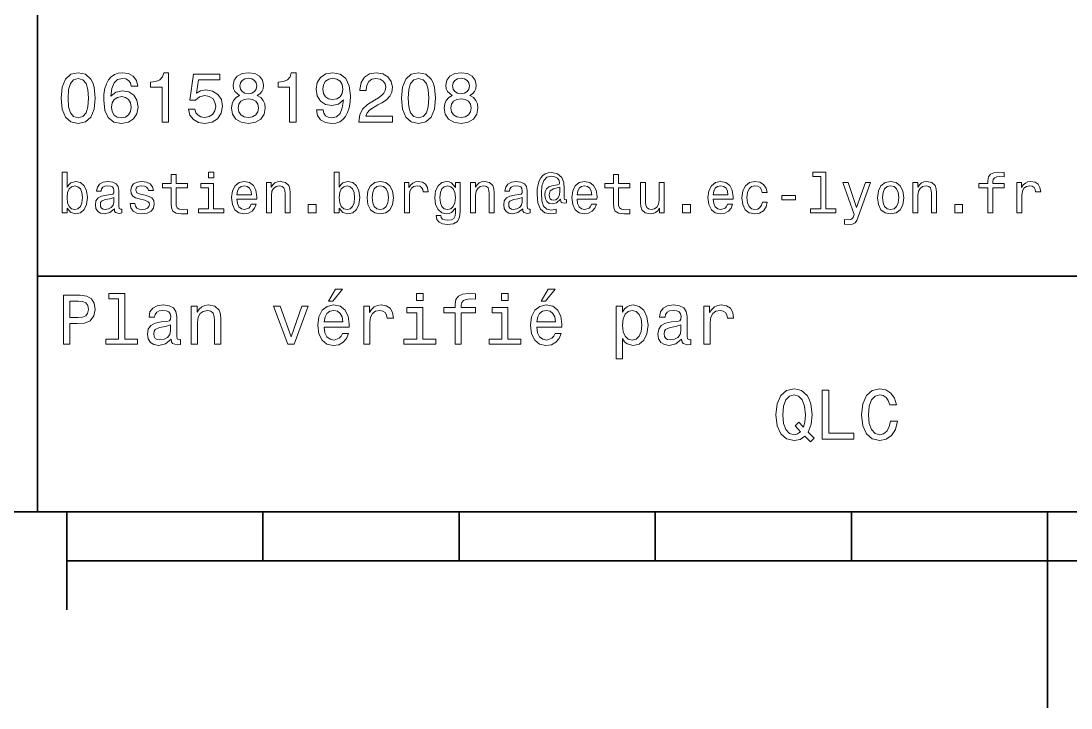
# Model space of a CAD drawing. Extents: x 0 to 297, y 0 to 210.
# Drawn here: x 96.2 to 149.7, y 0 to 35 of the extents above; entities that cross this region are included whole.
import ezdxf

# ---------------------------------------------------------------- set-up
doc = ezdxf.new("R2010")
doc.units = 0

msp = doc.modelspace()

# ---------------------------------------------------------------- linework, layer by layer
at = {"color": 7, "lineweight": 35}
for p, q in [((97, 10), (97, 70)), ((97, 22), (162, 22)), ((10, 10), (287, 10)), ((97, 10), (287, 10)), ((98.5, 7.5), (198.5, 7.5))]:
    msp.add_line(p, q, dxfattribs=at)
at = {"color": 7, "lineweight": 35, "ltscale": 0.125}
msp.add_line((98.5, 10), (98.5, 5), dxfattribs=at)
at = {"color": 7, "lineweight": 35, "ltscale": 0.0625}
for p, q in [((108.5, 10), (108.5, 7.5)), ((118.5, 10), (118.5, 7.5)), ((128.5, 10), (128.5, 7.5)), ((138.5, 10), (138.5, 7.5))]:
    msp.add_line(p, q, dxfattribs=at)
at = {"color": 7, "lineweight": 35, "ltscale": 0.25}
msp.add_line((148.5, 10), (148.5, 0), dxfattribs=at)
at = {"color": 7, "lineweight": 13}
for points in [[(98.216141, 31.071325), (98.270172, 30.505762), (98.439484, 30.102304), (98.709656, 29.857347), (99.084297, 29.778097), (99.45533, 29.857347), (99.725502, 30.102304), (99.891212, 30.505762), (99.948845, 31.071325), (99.891212, 31.633286), (99.822769, 31.856628), (99.725502, 32.040344), (99.45533, 32.285301), (99.084297, 32.368156), (98.709656, 32.285301), (98.439484, 32.036743), (98.270172, 31.633286)], [(102.117432, 31.676512), (102.048988, 31.9683), (101.890488, 32.184437), (101.645531, 32.321323), (101.328529, 32.368156), (101.115997, 32.342937), (100.932274, 32.274494), (100.770172, 32.162823), (100.633286, 32.004322), (100.525215, 31.806194), (100.445969, 31.56484), (100.395531, 31.280258), (100.381126, 30.959654), (100.438759, 30.448126), (100.615273, 30.077089), (100.899857, 29.853746), (101.288902, 29.778097), (101.638329, 29.842939), (101.9049, 30.012247), (102.077812, 30.278818), (102.139046, 30.617435), (102.077812, 30.959654), (101.912102, 31.222622), (101.656342, 31.388329), (101.33934, 31.445965), (100.997116, 31.373919), (100.741356, 31.168587), (100.795387, 31.56484), (100.91066, 31.849422), (101.087173, 32.01873), (101.33213, 32.076366), (101.512245, 32.04755), (101.649132, 31.971901), (101.739197, 31.845821), (101.786026, 31.676512)], [(103.356628, 29.850143), (103.684441, 29.850143), (103.684441, 32.368156), (103.439484, 32.368156), (103.374641, 32.148415), (103.244957, 32.000721), (103.046829, 31.914265), (102.773056, 31.885447), (102.773056, 31.629683), (103.356628, 31.629683)], [(104.696686, 30.502161), (104.77594, 30.206772), (104.952454, 29.976225), (105.211815, 29.832132), (105.543228, 29.778097), (105.907059, 29.842939), (106.191643, 30.019451), (106.371758, 30.300432), (106.440201, 30.660662), (106.37896, 30.995676), (106.206055, 31.258644), (105.935883, 31.427954), (105.586456, 31.489193), (105.316284, 31.445965), (105.107346, 31.327089), (105.208214, 32.000721), (106.303314, 32.000721), (106.303314, 32.296108), (104.966858, 32.296108), (104.76873, 30.970461), (105.056915, 30.970461), (105.265854, 31.139769), (105.532425, 31.201008), (105.76297, 31.161383), (105.939484, 31.046108), (106.051155, 30.869596), (106.090775, 30.642651), (106.051155, 30.415705), (105.935883, 30.239193), (105.759369, 30.127522), (105.532425, 30.087896), (105.341499, 30.113111), (105.193802, 30.195965), (105.085739, 30.325647), (105.0317, 30.502161)], [(107.311958, 31.197405), (107.128242, 31.09654), (107.002159, 30.956051), (106.922913, 30.779539), (106.897697, 30.567001), (106.95533, 30.246397), (107.12104, 29.997837), (107.391212, 29.839336), (107.758644, 29.778097), (108.122482, 29.839336), (108.392654, 29.997837), (108.558357, 30.246397), (108.619598, 30.567001), (108.590775, 30.779539), (108.515129, 30.956051), (108.385445, 31.09654), (108.20533, 31.197405), (108.349426, 31.283861), (108.450287, 31.402737), (108.511528, 31.546829), (108.533142, 31.723343), (108.475502, 31.979107), (108.324203, 32.184437), (108.079254, 32.317722), (107.758644, 32.368156), (107.434441, 32.317722), (107.189484, 32.184437), (107.034584, 31.979107), (106.980545, 31.723343), (106.998558, 31.546829), (107.059799, 31.402737)], [(109.862389, 29.850143), (110.190201, 29.850143), (110.190201, 32.368156), (109.945244, 32.368156), (109.880402, 32.148415), (109.750717, 32.000721), (109.552597, 31.914265), (109.278816, 31.885447), (109.278816, 31.629683), (109.862389, 31.629683)], [(111.23127, 30.46974), (111.285301, 30.185158), (111.440201, 29.965418), (111.685158, 29.828529), (112.009369, 29.778097), (112.221901, 29.803314), (112.412827, 29.868155), (112.574928, 29.979826), (112.711815, 30.138329), (112.819885, 30.336454), (112.899132, 30.581411), (112.945969, 30.862391), (112.963974, 31.1866), (112.90274, 31.694523), (112.726227, 32.065559), (112.445244, 32.288902), (112.059799, 32.368156), (111.706772, 32.303314), (111.440201, 32.130402), (111.267288, 31.863832), (111.209656, 31.528818), (111.267288, 31.182997), (111.4366, 30.920029), (111.688759, 30.754322), (112.009369, 30.700287), (112.347984, 30.768732), (112.603745, 30.977665), (112.546112, 30.577808), (112.430832, 30.293226), (112.254318, 30.123919), (112.01297, 30.069883), (111.825645, 30.0951), (111.688759, 30.174351), (111.598701, 30.300432), (111.562683, 30.46974)], [(113.385445, 29.850143), (115.103745, 29.850143), (115.103745, 30.159943), (113.745674, 30.159943), (113.821327, 30.32925), (113.951004, 30.46974), (114.350861, 30.725504), (114.5634, 30.833572), (114.801147, 30.988472), (114.970459, 31.168587), (115.067719, 31.381123), (115.103745, 31.622478), (115.042511, 31.925072), (114.873199, 32.162823), (114.613831, 32.314121), (114.278816, 32.368156), (113.932999, 32.306915), (113.670029, 32.137608), (113.500717, 31.867435), (113.443085, 31.510807), (113.443085, 31.460375), (113.770889, 31.460375), (113.770889, 31.489193), (113.803314, 31.73415), (113.900574, 31.914265), (114.055473, 32.029537), (114.260803, 32.069164), (114.469742, 32.033142), (114.624641, 31.943083), (114.725502, 31.802593), (114.761528, 31.62608), (114.736313, 31.460375), (114.66787, 31.319883), (114.552597, 31.197405), (114.394089, 31.089336), (114.181557, 30.974062), (113.828529, 30.750719), (113.579971, 30.512968), (113.432274, 30.224783), (113.385445, 29.86095)], [(115.564842, 31.071325), (115.618874, 30.505762), (115.788185, 30.102304), (116.058357, 29.857347), (116.432999, 29.778097), (116.804031, 29.857347), (117.074203, 30.102304), (117.239914, 30.505762), (117.297546, 31.071325), (117.239914, 31.633286), (117.171471, 31.856628), (117.074203, 32.040344), (116.804031, 32.285301), (116.432999, 32.368156), (116.058357, 32.285301), (115.788185, 32.036743), (115.618874, 31.633286)], [(118.1549, 31.197405), (117.971184, 31.09654), (117.8451, 30.956051), (117.765854, 30.779539), (117.740631, 30.567001), (117.798271, 30.246397), (117.963974, 29.997837), (118.234146, 29.839336), (118.601585, 29.778097), (118.965416, 29.839336), (119.235596, 29.997837), (119.401299, 30.246397), (119.46254, 30.567001), (119.433716, 30.779539), (119.35807, 30.956051), (119.228386, 31.09654), (119.048271, 31.197405), (119.192368, 31.283861), (119.293228, 31.402737), (119.354469, 31.546829), (119.376083, 31.723343), (119.318443, 31.979107), (119.167145, 32.184437), (118.922195, 32.317722), (118.601585, 32.368156), (118.277374, 32.317722), (118.032425, 32.184437), (117.877525, 31.979107), (117.823486, 31.723343), (117.841499, 31.546829), (117.90274, 31.402737)], [(98.561958, 31.071325), (98.590775, 31.507204), (98.680832, 31.820604), (98.842941, 32.004322), (99.084297, 32.069164), (99.322044, 32.004322), (99.484146, 31.820604), (99.574211, 31.507204), (99.603027, 31.071325), (99.574211, 30.631844), (99.484146, 30.318443), (99.322044, 30.134726), (99.084297, 30.073486), (98.842941, 30.134726), (98.680832, 30.318443), (98.590775, 30.631844)], [(107.322769, 31.694523), (107.351585, 31.853025), (107.438042, 31.975504), (107.574928, 32.051151), (107.758644, 32.079971), (107.938759, 32.051151), (108.075645, 31.975504), (108.162102, 31.853025), (108.194527, 31.694523), (108.162102, 31.532419), (108.075645, 31.40634), (107.938759, 31.323486), (107.758644, 31.298271), (107.574928, 31.327089), (107.438042, 31.40634), (107.351585, 31.532419)], [(111.559074, 31.532419), (111.5951, 31.755764), (111.695969, 31.932276), (111.854469, 32.043949), (112.059799, 32.083572), (112.272331, 32.043949), (112.434441, 31.932276), (112.535301, 31.759365), (112.574928, 31.536022), (112.535301, 31.309076), (112.434441, 31.139769), (112.26873, 31.035301), (112.048988, 30.999279), (111.850861, 31.035301), (111.695969, 31.139769), (111.5951, 31.305475)], [(115.91066, 31.071325), (115.939484, 31.507204), (116.029541, 31.820604), (116.191643, 32.004322), (116.432999, 32.069164), (116.670746, 32.004322), (116.832855, 31.820604), (116.922913, 31.507204), (116.951729, 31.071325), (116.922913, 30.631844), (116.832855, 30.318443), (116.670746, 30.134726), (116.432999, 30.073486), (116.191643, 30.134726), (116.029541, 30.318443), (115.939484, 30.631844)], [(118.16571, 31.694523), (118.194527, 31.853025), (118.280983, 31.975504), (118.41787, 32.051151), (118.601585, 32.079971), (118.7817, 32.051151), (118.918587, 31.975504), (119.005043, 31.853025), (119.03746, 31.694523), (119.005043, 31.532419), (118.918587, 31.40634), (118.7817, 31.323486), (118.601585, 31.298271), (118.41787, 31.327089), (118.280983, 31.40634), (118.194527, 31.532419)], [(101.789627, 30.613832), (101.75, 30.386887), (101.649132, 30.213976), (101.48703, 30.098703), (101.285301, 30.062679), (101.072769, 30.098703), (100.91066, 30.210375), (100.806198, 30.383286), (100.773773, 30.610229), (100.809799, 30.833572), (100.91066, 31.002882), (101.07637, 31.11095), (101.299713, 31.150576), (101.49424, 31.11095), (101.649132, 31.006483), (101.75, 30.837175)], [(107.243515, 30.574207), (107.27594, 30.765129), (107.380402, 30.909222), (107.542511, 31.002882), (107.758644, 31.035301), (107.971184, 31.002882), (108.133286, 30.909222), (108.237755, 30.765129), (108.273773, 30.574207), (108.237755, 30.368876), (108.133286, 30.213976), (107.971184, 30.113111), (107.758644, 30.08069), (107.542511, 30.113111), (107.380402, 30.213976), (107.27594, 30.368876)], [(118.086456, 30.574207), (118.118881, 30.765129), (118.223343, 30.909222), (118.385452, 31.002882), (118.601585, 31.035301), (118.814117, 31.002882), (118.976227, 30.909222), (119.080688, 30.765129), (119.116714, 30.574207), (119.080688, 30.368876), (118.976227, 30.213976), (118.814117, 30.113111), (118.601585, 30.08069), (118.385452, 30.113111), (118.223343, 30.213976), (118.118881, 30.368876)], [(98.510086, 25.463978), (98.697403, 25.242075), (98.953888, 25.170031), (99.195969, 25.224785), (99.389046, 25.38905), (99.510086, 25.651299), (99.556198, 26), (99.510086, 26.348703), (99.386169, 26.60807), (99.195969, 26.769453), (98.953888, 26.827091), (98.700287, 26.752163), (98.596542, 26.659943), (98.510086, 26.536024), (98.510086, 27.293949), (98.256485, 27.293949), (98.256485, 25.224785), (98.510086, 25.224785)], [(100.925072, 25.426514), (100.925072, 25.417868), (100.939484, 25.319885), (100.982712, 25.250721), (101.164268, 25.195967), (101.305473, 25.219021), (101.305473, 25.414986), (101.244957, 25.406342), (101.164268, 25.443806), (101.149857, 25.559078), (101.149857, 26.360231), (101.115273, 26.564842), (101.014412, 26.708935), (100.838615, 26.795389), (100.590775, 26.827091), (100.348701, 26.792507), (100.170029, 26.694525), (100.05764, 26.541788), (100.020172, 26.340059), (100.020172, 26.322767), (100.247841, 26.322767), (100.268013, 26.443806), (100.331413, 26.53026), (100.435158, 26.582134), (100.58213, 26.602306), (100.723343, 26.587896), (100.824211, 26.54467), (100.884727, 26.469742), (100.9049, 26.365995), (100.893372, 26.244957), (100.84726, 26.184439), (100.731987, 26.155621), (100.515854, 26.132566), (100.268013, 26.080692), (100.092216, 25.988474), (99.988472, 25.844381), (99.956772, 25.631124), (99.985588, 25.440924), (100.074928, 25.299713), (100.219017, 25.210375), (100.41787, 25.178675), (100.685883, 25.239195)], [(102.498558, 26.126802), (102.253601, 26.184439), (102.072044, 26.250721), (102.011528, 26.386168), (102.028816, 26.48127), (102.08934, 26.550434), (102.187317, 26.59366), (102.328529, 26.610952), (102.463974, 26.59366), (102.570602, 26.541788), (102.639771, 26.463978), (102.668587, 26.360231), (102.916428, 26.360231), (102.916428, 26.365995), (102.873199, 26.553314), (102.755043, 26.700289), (102.570602, 26.792507), (102.328529, 26.827091), (102.083572, 26.792507), (101.9049, 26.697407), (101.792511, 26.556196), (101.757927, 26.377523), (101.783859, 26.204613), (101.864555, 26.083574), (101.997116, 25.99712), (102.190201, 25.9366), (102.472626, 25.867435), (102.645531, 25.795389), (102.691643, 25.737753), (102.708931, 25.651299), (102.682999, 25.54467), (102.613831, 25.463978), (102.501442, 25.412106), (102.351585, 25.394814), (102.193085, 25.412106), (102.077812, 25.472624), (102, 25.570606), (101.9683, 25.706053), (101.723343, 25.706053), (101.763687, 25.475506), (101.881844, 25.308359), (102.069168, 25.207495), (102.328529, 25.170031), (102.599426, 25.207495), (102.798271, 25.308359), (102.919312, 25.469742), (102.96254, 25.680117), (102.930832, 25.861673), (102.841499, 25.985592), (102.694527, 26.066284)], [(103.815559, 26.504324), (103.815559, 25.729107), (103.832855, 25.478388), (103.913544, 25.305477), (104.074928, 25.204613), (104.348701, 25.170031), (104.648415, 25.184439), (104.648415, 25.40346), (104.429398, 25.386168), (104.230545, 25.409224), (104.123917, 25.48127), (104.077812, 25.602306), (104.069168, 25.772335), (104.069168, 26.504324), (104.648415, 26.504324), (104.648415, 26.720463), (104.069168, 26.720463), (104.069168, 27.172913), (103.815559, 27.172913), (103.815559, 26.720463), (103.377518, 26.720463), (103.377518, 26.504324)], [(105.99424, 27.293949), (105.726227, 27.293949), (105.726227, 27.005764), (105.99424, 27.005764)], [(107.167145, 25.925074), (108.181557, 25.925074), (108.184441, 26.043228), (108.138329, 26.374641), (108.011528, 26.622478), (107.809799, 26.772335), (107.541786, 26.827091), (107.279541, 26.769453), (107.077812, 26.60807), (106.948128, 26.345821), (106.902016, 26), (106.945244, 25.645535), (107.074928, 25.386168), (107.273773, 25.224785), (107.533142, 25.170031), (107.757927, 25.207495), (107.94236, 25.305477), (108.077812, 25.461096), (108.155617, 25.668589), (107.9049, 25.668589), (107.853027, 25.553314), (107.778099, 25.46686), (107.564842, 25.397696), (107.400574, 25.429396), (107.276657, 25.53026), (107.195969, 25.694525), (107.167145, 25.916428)], [(108.680115, 25.224785), (108.933716, 25.224785), (108.933716, 26.118156), (108.959656, 26.322767), (109.043228, 26.472624), (109.172913, 26.564842), (109.345825, 26.599424), (109.484146, 26.570606), (109.570602, 26.492796), (109.613831, 26.363113), (109.628242, 26.190203), (109.628242, 25.224785), (109.881844, 25.224785), (109.881844, 26.242077), (109.870316, 26.446688), (109.818443, 26.616716), (109.648415, 26.772335), (109.383286, 26.827091), (109.236313, 26.806917), (109.112389, 26.752163), (109.00576, 26.659943), (108.922188, 26.536024), (108.922188, 26.772335), (108.680115, 26.772335)], [(112.389046, 25.463978), (112.57637, 25.242075), (112.832855, 25.170031), (113.074928, 25.224785), (113.268013, 25.38905), (113.389046, 25.651299), (113.435158, 26), (113.389046, 26.348703), (113.265129, 26.60807), (113.074928, 26.769453), (112.832855, 26.827091), (112.579247, 26.752163), (112.475502, 26.659943), (112.389046, 26.536024), (112.389046, 27.293949), (112.135445, 27.293949), (112.135445, 25.224785), (112.389046, 25.224785)], [(113.809799, 25.99712), (113.855904, 25.645535), (113.988472, 25.386168), (114.198845, 25.224785), (114.481262, 25.170031), (114.760803, 25.224785), (114.971176, 25.383286), (115.103745, 25.642653), (115.15274, 25.99712), (115.103745, 26.348703), (114.971176, 26.610952), (114.760803, 26.769453), (114.481262, 26.827091), (114.198845, 26.769453), (113.988472, 26.60807), (113.855904, 26.348703)], [(115.714691, 25.224785), (115.9683, 25.224785), (115.9683, 26.10951), (115.994232, 26.322767), (116.072044, 26.475506), (116.198845, 26.567724), (116.368874, 26.599424), (116.495674, 26.579252), (116.590775, 26.521614), (116.648415, 26.423632), (116.668587, 26.291067), (116.925072, 26.291067), (116.890488, 26.524496), (116.795387, 26.691643), (116.636887, 26.792507), (116.420746, 26.827091), (116.273773, 26.804035), (116.146973, 26.746399), (116.034576, 26.648417), (115.945244, 26.515852), (115.945244, 26.772335), (115.714691, 26.772335)], [(118.559074, 25.293949), (118.559074, 26.772335), (118.317001, 26.772335), (118.317001, 26.521614), (118.118156, 26.749281), (117.997116, 26.806917), (117.861671, 26.827091), (117.616714, 26.769453), (117.426514, 26.60807), (117.302597, 26.348703), (117.259369, 26), (117.302597, 25.648417), (117.426514, 25.38905), (117.616714, 25.224785), (117.861671, 25.170031), (118, 25.190203), (118.115273, 25.242075), (118.317001, 25.461096), (118.317001, 25.242075), (118.293945, 25.069166), (118.230545, 24.945246), (118.109512, 24.873199), (117.927948, 24.847263), (117.769455, 24.864553), (117.657059, 24.907782), (117.590775, 24.98271), (117.570602, 25.083574), (117.325645, 25.083574), (117.325645, 25.072046), (117.363113, 24.887609), (117.478386, 24.749281), (117.662827, 24.659943), (117.913544, 24.628242), (118.213257, 24.671471), (118.412102, 24.792509), (118.52449, 25.002882)], [(119.08934, 25.224785), (119.342941, 25.224785), (119.342941, 26.118156), (119.368874, 26.322767), (119.452454, 26.472624), (119.58213, 26.564842), (119.755043, 26.599424), (119.893372, 26.570606), (119.979828, 26.492796), (120.023056, 26.363113), (120.03746, 26.190203), (120.03746, 25.224785), (120.291061, 25.224785), (120.291061, 26.242077), (120.279541, 26.446688), (120.227661, 26.616716), (120.057632, 26.772335), (119.792511, 26.827091), (119.645531, 26.806917), (119.521614, 26.752163), (119.414986, 26.659943), (119.331413, 26.536024), (119.331413, 26.772335), (119.08934, 26.772335)], [(121.743515, 25.426514), (121.743515, 25.417868), (121.757927, 25.319885), (121.801155, 25.250721), (121.982712, 25.195967), (122.123917, 25.219021), (122.123917, 25.414986), (122.0634, 25.406342), (121.982712, 25.443806), (121.9683, 25.559078), (121.9683, 26.360231), (121.933716, 26.564842), (121.832855, 26.708935), (121.657059, 26.795389), (121.409225, 26.827091), (121.167145, 26.792507), (120.988472, 26.694525), (120.876083, 26.541788), (120.838615, 26.340059), (120.838615, 26.322767), (121.066284, 26.322767), (121.086456, 26.443806), (121.149857, 26.53026), (121.253601, 26.582134), (121.400574, 26.602306), (121.541786, 26.587896), (121.642654, 26.54467), (121.703171, 26.469742), (121.723343, 26.365995), (121.711815, 26.244957), (121.66571, 26.184439), (121.55043, 26.155621), (121.33429, 26.132566), (121.086456, 26.080692), (120.91066, 25.988474), (120.806915, 25.844381), (120.775215, 25.631124), (120.804031, 25.440924), (120.893372, 25.299713), (121.03746, 25.210375), (121.236313, 25.178675), (121.504318, 25.239195)], [(123.97406, 25.734871), (123.97406, 25.902018), (123.927956, 25.893373), (123.873199, 25.913546), (123.855911, 25.974064), (123.855911, 26.446688), (123.832855, 26.780981), (123.740631, 27.02882), (123.524498, 27.213257), (123.221901, 27.279539), (123.046112, 27.262249), (122.896255, 27.210375), (122.766571, 27.12392), (122.662827, 27.002882), (122.58213, 26.850145), (122.524498, 26.662825), (122.489914, 26.438042), (122.478386, 26.184439), (122.51873, 25.737753), (122.648415, 25.42075), (122.864555, 25.230549), (123.172913, 25.170031), (123.45533, 25.216139), (123.45533, 25.406342), (123.207489, 25.360231), (122.9683, 25.409224), (122.809799, 25.567724), (122.723343, 25.835735), (122.697403, 26.224785), (122.726227, 26.605188), (122.824203, 26.876081), (122.982712, 27.040346), (123.213257, 27.095102), (123.389053, 27.063402), (123.51873, 26.988474), (123.599426, 26.876081), (123.628242, 26.746399), (123.596542, 26.682999), (123.510086, 26.654179), (123.227669, 26.610952), (123.072044, 26.547552), (122.959656, 26.449568), (122.893372, 26.314121), (122.873199, 26.135448), (122.899139, 25.942364), (122.971184, 25.798271), (123.08934, 25.708935), (123.244957, 25.680117), (123.472626, 25.740635), (123.66571, 25.930836), (123.66571, 25.913546), (123.711815, 25.760807), (123.870316, 25.714699)], [(124.515854, 25.925074), (125.530258, 25.925074), (125.533142, 26.043228), (125.48703, 26.374641), (125.360229, 26.622478), (125.158501, 26.772335), (124.890488, 26.827091), (124.628242, 26.769453), (124.426514, 26.60807), (124.296829, 26.345821), (124.250717, 26), (124.293945, 25.645535), (124.42363, 25.386168), (124.622482, 25.224785), (124.881844, 25.170031), (125.106628, 25.207495), (125.291069, 25.305477), (125.426514, 25.461096), (125.504326, 25.668589), (125.253601, 25.668589), (125.201729, 25.553314), (125.126801, 25.46686), (124.913544, 25.397696), (124.749283, 25.429396), (124.625366, 25.53026), (124.54467, 25.694525), (124.515854, 25.916428)], [(126.368881, 26.504324), (126.368881, 25.729107), (126.386169, 25.478388), (126.466858, 25.305477), (126.628242, 25.204613), (126.902023, 25.170031), (127.201729, 25.184439), (127.201729, 25.40346), (126.982712, 25.386168), (126.783859, 25.409224), (126.677231, 25.48127), (126.631126, 25.602306), (126.622482, 25.772335), (126.622482, 26.504324), (127.201729, 26.504324), (127.201729, 26.720463), (126.622482, 26.720463), (126.622482, 27.172913), (126.368881, 27.172913), (126.368881, 26.720463), (125.93084, 26.720463), (125.93084, 26.504324)], [(128.956772, 26.772335), (128.703171, 26.772335), (128.703171, 25.878963), (128.674347, 25.671471), (128.590775, 25.521614), (128.46109, 25.429396), (128.291077, 25.400578), (128.155624, 25.423632), (128.069168, 25.492796), (128.020172, 25.610952), (128.008652, 25.778099), (128.008652, 26.772335), (127.755043, 26.772335), (127.755043, 25.755045), (127.763687, 25.550434), (127.818451, 25.380404), (127.985596, 25.224785), (128.253601, 25.170031), (128.397705, 25.190203), (128.521622, 25.242075), (128.62825, 25.331413), (128.714706, 25.461096), (128.714706, 25.224785), (128.956772, 25.224785)], [(131.455338, 25.925074), (132.469742, 25.925074), (132.472626, 26.043228), (132.426514, 26.374641), (132.299713, 26.622478), (132.097992, 26.772335), (131.829971, 26.827091), (131.567719, 26.769453), (131.365997, 26.60807), (131.236313, 26.345821), (131.190201, 26), (131.233429, 25.645535), (131.363113, 25.386168), (131.561966, 25.224785), (131.821335, 25.170031), (132.046112, 25.207495), (132.23056, 25.305477), (132.365997, 25.461096), (132.443817, 25.668589), (132.193085, 25.668589), (132.141205, 25.553314), (132.066284, 25.46686), (131.853027, 25.397696), (131.688766, 25.429396), (131.56485, 25.53026), (131.484161, 25.694525), (131.455338, 25.916428)], [(133.953888, 26.259367), (134.20462, 26.259367), (134.15274, 26.489914), (134.028824, 26.671471), (133.835739, 26.783863), (133.585022, 26.827091), (133.308365, 26.769453), (133.097992, 26.60807), (132.965424, 26.345821), (132.919312, 25.994238), (132.96254, 25.645535), (133.092224, 25.386168), (133.296829, 25.224785), (133.57637, 25.170031), (133.824219, 25.213257), (134.017303, 25.334295), (134.149857, 25.524496), (134.207489, 25.778099), (133.965424, 25.778099), (133.922195, 25.616716), (133.841507, 25.495678), (133.726227, 25.42075), (133.585022, 25.397696), (133.409225, 25.43516), (133.282425, 25.550434), (133.20462, 25.737753), (133.17868, 26.002882), (133.20462, 26.262249), (133.285309, 26.449568), (133.414993, 26.564842), (133.585022, 26.605188), (133.734879, 26.579252), (133.84726, 26.51297), (133.922195, 26.40346)], [(136.942368, 27.080692), (136.942368, 25.438042), (136.420746, 25.438042), (136.420746, 25.224785), (137.714706, 25.224785), (137.714706, 25.438042), (137.195969, 25.438042), (137.195969, 27.293949), (136.544678, 27.293949), (136.544678, 27.080692)], [(139.213257, 26.772335), (138.769455, 25.49856), (138.334305, 26.772335), (138.057648, 26.772335), (138.645538, 25.13833), (138.593658, 24.994238), (138.51297, 24.896255), (138.377533, 24.864553), (138.144104, 24.893373), (138.144104, 24.648417), (138.389053, 24.62536), (138.56485, 24.648417), (138.688766, 24.720463), (138.778107, 24.844381), (138.855911, 25.025938), (139.484161, 26.772335)], [(139.832855, 25.99712), (139.878967, 25.645535), (140.011536, 25.386168), (140.221909, 25.224785), (140.504333, 25.170031), (140.783875, 25.224785), (140.994247, 25.383286), (141.126801, 25.642653), (141.175797, 25.99712), (141.126801, 26.348703), (140.994247, 26.610952), (140.783875, 26.769453), (140.504333, 26.827091), (140.221909, 26.769453), (140.011536, 26.60807), (139.878967, 26.348703)], [(141.642654, 25.224785), (141.896255, 25.224785), (141.896255, 26.118156), (141.922195, 26.322767), (142.005768, 26.472624), (142.135452, 26.564842), (142.308365, 26.599424), (142.446686, 26.570606), (142.533142, 26.492796), (142.576385, 26.363113), (142.59079, 26.190203), (142.59079, 25.224785), (142.844391, 25.224785), (142.844391, 26.242077), (142.832855, 26.446688), (142.780991, 26.616716), (142.610962, 26.772335), (142.345825, 26.827091), (142.198853, 26.806917), (142.074936, 26.752163), (141.968307, 26.659943), (141.884735, 26.536024), (141.884735, 26.772335), (141.642654, 26.772335)], [(145.463989, 26.504324), (145.463989, 25.224785), (145.71759, 25.224785), (145.71759, 26.504324), (146.293961, 26.504324), (146.293961, 26.720463), (145.71759, 26.720463), (145.71759, 26.815563), (145.737762, 26.930836), (145.804047, 27.008646), (145.916443, 27.054756), (146.07782, 27.072046), (146.293961, 27.06052), (146.293961, 27.279539), (146.020172, 27.293949), (145.772339, 27.268013), (145.599426, 27.190203), (145.495682, 27.054756), (145.463989, 26.861671), (145.463989, 26.720463), (145, 26.720463), (145, 26.504324)], [(146.942368, 25.224785), (147.195984, 25.224785), (147.195984, 26.10951), (147.221909, 26.322767), (147.299713, 26.475506), (147.426514, 26.567724), (147.596558, 26.599424), (147.723358, 26.579252), (147.818451, 26.521614), (147.876099, 26.423632), (147.896271, 26.291067), (148.15274, 26.291067), (148.118164, 26.524496), (148.023071, 26.691643), (147.864563, 26.792507), (147.648422, 26.827091), (147.50145, 26.804035), (147.374649, 26.746399), (147.262253, 26.648417), (147.172913, 26.515852), (147.172913, 26.772335), (146.942368, 26.772335)], [(99.296829, 26), (99.268013, 25.740635), (99.190201, 25.550434), (99.066284, 25.43516), (98.91066, 25.397696), (98.740631, 25.43516), (98.616714, 25.550434), (98.538902, 25.737753), (98.51297, 26), (98.538902, 26.259367), (98.616714, 26.446688), (98.740631, 26.559078), (98.91066, 26.599424), (99.066284, 26.559078), (99.190201, 26.443806), (99.268013, 26.256485)], [(105.985588, 25.438042), (105.985588, 26.720463), (105.334297, 26.720463), (105.334297, 26.504324), (105.731987, 26.504324), (105.731987, 25.438042), (105.213257, 25.438042), (105.213257, 25.224785), (106.510086, 25.224785), (106.510086, 25.438042)], [(107.167145, 26.138329), (107.198845, 26.337177), (107.276657, 26.48415), (107.394814, 26.573488), (107.55043, 26.605188), (107.703171, 26.573488), (107.821327, 26.48415), (107.893372, 26.337177), (107.919312, 26.138329)], [(113.175789, 26), (113.146973, 25.740635), (113.06916, 25.550434), (112.945244, 25.43516), (112.789627, 25.397696), (112.619598, 25.43516), (112.495674, 25.550434), (112.41787, 25.737753), (112.39193, 26), (112.41787, 26.259367), (112.495674, 26.446688), (112.619598, 26.559078), (112.789627, 26.599424), (112.945244, 26.559078), (113.06916, 26.443806), (113.146973, 26.256485)], [(114.06916, 26), (114.0951, 26.259367), (114.175789, 26.446688), (114.305473, 26.56196), (114.481262, 26.602306), (114.654175, 26.56196), (114.783859, 26.449568), (114.864548, 26.259367), (114.893372, 26), (114.864548, 25.737753), (114.783859, 25.547552), (114.654175, 25.432278), (114.481262, 25.394814), (114.305473, 25.432278), (114.175789, 25.547552), (114.0951, 25.737753)], [(117.521614, 26), (117.547546, 26.256485), (117.625359, 26.446688), (117.746399, 26.559078), (117.907776, 26.599424), (118.077805, 26.559078), (118.204605, 26.446688), (118.282417, 26.256485), (118.311234, 26), (118.282417, 25.737753), (118.204605, 25.550434), (118.077805, 25.43516), (117.907776, 25.397696), (117.746399, 25.43516), (117.625359, 25.550434), (117.547546, 25.740635)], [(123.639771, 26.279539), (123.610954, 26.100866), (123.53891, 25.974064), (123.429398, 25.896255), (123.299713, 25.873199), (123.210373, 25.887609), (123.146973, 25.939482), (123.106628, 26.025938), (123.0951, 26.146975), (123.144089, 26.345821), (123.311241, 26.449568), (123.639771, 26.53026)], [(124.515854, 26.138329), (124.547554, 26.337177), (124.625366, 26.48415), (124.743515, 26.573488), (124.899139, 26.605188), (125.051872, 26.573488), (125.170029, 26.48415), (125.242081, 26.337177), (125.268013, 26.138329)], [(131.455338, 26.138329), (131.48703, 26.337177), (131.56485, 26.48415), (131.682999, 26.573488), (131.838623, 26.605188), (131.991364, 26.573488), (132.109512, 26.48415), (132.181564, 26.337177), (132.207489, 26.138329)], [(140.092224, 26), (140.118164, 26.259367), (140.198853, 26.446688), (140.328537, 26.56196), (140.504333, 26.602306), (140.677246, 26.56196), (140.806915, 26.449568), (140.887619, 26.259367), (140.916428, 26), (140.887619, 25.737753), (140.806915, 25.547552), (140.677246, 25.432278), (140.504333, 25.394814), (140.328537, 25.432278), (140.198853, 25.547552), (140.118164, 25.737753)], [(100.896255, 25.766571), (100.861671, 25.616716), (100.769455, 25.501442), (100.631126, 25.426514), (100.461098, 25.400578), (100.351585, 25.414986), (100.273773, 25.461096), (100.224785, 25.541788), (100.210373, 25.654181), (100.221901, 25.755045), (100.268013, 25.827091), (100.452446, 25.907782), (100.685883, 25.942364), (100.896255, 26.011528)], [(121.714699, 25.766571), (121.680115, 25.616716), (121.587898, 25.501442), (121.44957, 25.426514), (121.279541, 25.400578), (121.170029, 25.414986), (121.092216, 25.461096), (121.043228, 25.541788), (121.028816, 25.654181), (121.040344, 25.755045), (121.086456, 25.827091), (121.270889, 25.907782), (121.504318, 25.942364), (121.714699, 26.011528)], [(134.951019, 25.884727), (135.648422, 25.884727), (135.648422, 26.112392), (134.951019, 26.112392)], [(110.812683, 25.224785), (111.210373, 25.224785), (111.210373, 25.654181), (110.812683, 25.654181)], [(129.896255, 25.224785), (130.293945, 25.224785), (130.293945, 25.654181), (129.896255, 25.654181)], [(143.775223, 25.224785), (144.172913, 25.224785), (144.172913, 25.654181), (143.775223, 25.654181)], [(98.324211, 18.530979), (98.655617, 18.530979), (98.655617, 19.586454), (99.023056, 19.586454), (99.394089, 19.604465), (99.689484, 19.730547), (99.880402, 19.975504), (99.945244, 20.310518), (99.894814, 20.620316), (99.750717, 20.847261), (99.51297, 20.98415), (99.188759, 21.030979), (98.324211, 21.030979)], [(101.137611, 20.850864), (101.137611, 18.79755), (100.485588, 18.79755), (100.485588, 18.530979), (102.103027, 18.530979), (102.103027, 18.79755), (101.454613, 18.79755), (101.454613, 21.117435), (100.640488, 21.117435), (100.640488, 20.850864)], [(111.84726, 20.728386), (112.059799, 20.728386), (112.560516, 21.340778), (112.207489, 21.340778)], [(116.667145, 21.117435), (116.33213, 21.117435), (116.33213, 20.757204), (116.667145, 20.757204)], [(118.295387, 20.130404), (118.295387, 18.530979), (118.612396, 18.530979), (118.612396, 20.130404), (119.332855, 20.130404), (119.332855, 20.400576), (118.612396, 20.400576), (118.612396, 20.519451), (118.637611, 20.663544), (118.720459, 20.760807), (118.860954, 20.818443), (119.062683, 20.840057), (119.332855, 20.825647), (119.332855, 21.099422), (118.990631, 21.117435), (118.680832, 21.085014), (118.464699, 20.987751), (118.335014, 20.818443), (118.295387, 20.577089), (118.295387, 20.400576), (117.715424, 20.400576), (117.715424, 20.130404)], [(121.004326, 21.117435), (120.669312, 21.117435), (120.669312, 20.757204), (121.004326, 20.757204)], [(122.690201, 20.728386), (122.90274, 20.728386), (123.403458, 21.340778), (123.05043, 21.340778)], [(99.098701, 20.724783), (99.314842, 20.703169), (99.473343, 20.634726), (99.567001, 20.508644), (99.599426, 20.310518), (99.5634, 20.101583), (99.466141, 19.975504), (99.30043, 19.910662), (99.073486, 19.892651), (98.655617, 19.892651), (98.655617, 20.724783)], [(103.824928, 18.78314), (103.824928, 18.772333), (103.842941, 18.649855), (103.896973, 18.5634), (104.123917, 18.494957), (104.30043, 18.523775), (104.30043, 18.768732), (104.224785, 18.757925), (104.123917, 18.804754), (104.105911, 18.948847), (104.105911, 19.950287), (104.062683, 20.206051), (103.9366, 20.386166), (103.716858, 20.494236), (103.407059, 20.533861), (103.104469, 20.490633), (102.881126, 20.368155), (102.740631, 20.177233), (102.693802, 19.925072), (102.693802, 19.903458), (102.978386, 19.903458), (103.003601, 20.054754), (103.082855, 20.162823), (103.21254, 20.227665), (103.396255, 20.252882), (103.572769, 20.234869), (103.698845, 20.180836), (103.774498, 20.087175), (103.799713, 19.957493), (103.785301, 19.806194), (103.727669, 19.730547), (103.583572, 19.694523), (103.3134, 19.665705), (103.003601, 19.600864), (102.783859, 19.48559), (102.654175, 19.305475), (102.614555, 19.038904), (102.650574, 18.801151), (102.762245, 18.62464), (102.94236, 18.512968), (103.190926, 18.473343), (103.52594, 18.54899)], [(104.844383, 18.530979), (105.161385, 18.530979), (105.161385, 19.647694), (105.193802, 19.903458), (105.298271, 20.090778), (105.460373, 20.206051), (105.676514, 20.249279), (105.849426, 20.213255), (105.957497, 20.115993), (106.011528, 19.95389), (106.029541, 19.737751), (106.029541, 18.530979), (106.346542, 18.530979), (106.346542, 19.802593), (106.33213, 20.058357), (106.267288, 20.270893), (106.054756, 20.465418), (105.723343, 20.533861), (105.539627, 20.508644), (105.384727, 20.440201), (105.251442, 20.324926), (105.146973, 20.170029), (105.146973, 20.465418), (104.844383, 20.465418)], [(109.761528, 18.530979), (110.096542, 18.530979), (110.802597, 20.465418), (110.474785, 20.465418), (109.930832, 18.905619), (109.376083, 20.465418), (109.04467, 20.465418)], [(111.627518, 19.40634), (112.895531, 19.40634), (112.899132, 19.554033), (112.841499, 19.9683), (112.682999, 20.278097), (112.430832, 20.465418), (112.095825, 20.533861), (111.768013, 20.461815), (111.515854, 20.260086), (111.353745, 19.932276), (111.296112, 19.5), (111.350143, 19.056915), (111.512245, 18.732708), (111.760803, 18.530979), (112.085014, 18.462536), (112.365997, 18.509365), (112.596542, 18.631844), (112.765854, 18.826368), (112.863113, 19.085733), (112.549713, 19.085733), (112.484871, 18.941643), (112.391212, 18.833572), (112.124641, 18.747118), (111.919312, 18.786743), (111.764412, 18.912823), (111.663544, 19.118155), (111.627518, 19.395533)], [(113.637604, 18.530979), (113.954613, 18.530979), (113.954613, 19.636887), (113.98703, 19.903458), (114.08429, 20.094379), (114.242798, 20.209654), (114.45533, 20.249279), (114.613831, 20.224062), (114.732712, 20.152016), (114.804756, 20.029537), (114.829971, 19.863832), (115.150574, 19.863832), (115.107346, 20.155619), (114.988472, 20.364553), (114.790344, 20.490633), (114.520172, 20.533861), (114.336456, 20.505043), (114.177956, 20.432997), (114.03746, 20.310518), (113.925789, 20.144812), (113.925789, 20.465418), (113.637604, 20.465418)], [(116.656342, 18.79755), (116.656342, 20.400576), (115.842216, 20.400576), (115.842216, 20.130404), (116.33934, 20.130404), (116.33934, 18.79755), (115.690918, 18.79755), (115.690918, 18.530979), (117.311958, 18.530979), (117.311958, 18.79755)], [(120.993515, 18.79755), (120.993515, 20.400576), (120.179398, 20.400576), (120.179398, 20.130404), (120.676514, 20.130404), (120.676514, 18.79755), (120.028099, 18.79755), (120.028099, 18.530979), (121.649139, 18.530979), (121.649139, 18.79755)], [(122.470459, 19.40634), (123.73848, 19.40634), (123.742081, 19.554033), (123.684441, 19.9683), (123.52594, 20.278097), (123.273773, 20.465418), (122.938766, 20.533861), (122.610954, 20.461815), (122.358795, 20.260086), (122.196686, 19.932276), (122.139053, 19.5), (122.193085, 19.056915), (122.355194, 18.732708), (122.603745, 18.530979), (122.927956, 18.462536), (123.208939, 18.509365), (123.439484, 18.631844), (123.608795, 18.826368), (123.706055, 19.085733), (123.392654, 19.085733), (123.327812, 18.941643), (123.234154, 18.833572), (122.967583, 18.747118), (122.762253, 18.786743), (122.607353, 18.912823), (122.506485, 19.118155), (122.470459, 19.395533)], [(126.829254, 20.166426), (126.829254, 20.465418), (126.512253, 20.465418), (126.512253, 17.7817), (126.829254, 17.7817), (126.829254, 18.826368), (126.940926, 18.657061), (127.067009, 18.545389), (127.38401, 18.462536), (127.6866, 18.530979), (127.924355, 18.736311), (128.079254, 19.060518), (128.136887, 19.5), (128.079254, 19.935879), (127.924355, 20.260086), (127.6866, 20.461815), (127.38401, 20.533861), (127.211098, 20.512247), (127.0634, 20.443804), (126.937325, 20.328529)], [(129.847992, 18.78314), (129.847992, 18.772333), (129.865997, 18.649855), (129.920029, 18.5634), (130.146973, 18.494957), (130.323486, 18.523775), (130.323486, 18.768732), (130.247849, 18.757925), (130.146973, 18.804754), (130.128967, 18.948847), (130.128967, 19.950287), (130.085739, 20.206051), (129.959656, 20.386166), (129.739914, 20.494236), (129.430115, 20.533861), (129.127533, 20.490633), (128.904175, 20.368155), (128.763687, 20.177233), (128.716858, 19.925072), (128.716858, 19.903458), (129.00145, 19.903458), (129.026657, 20.054754), (129.105911, 20.162823), (129.235596, 20.227665), (129.419312, 20.252882), (129.595825, 20.234869), (129.721909, 20.180836), (129.797562, 20.087175), (129.822769, 19.957493), (129.808365, 19.806194), (129.750732, 19.730547), (129.606628, 19.694523), (129.336456, 19.665705), (129.026657, 19.600864), (128.806915, 19.48559), (128.677246, 19.305475), (128.637619, 19.038904), (128.67363, 18.801151), (128.785309, 18.62464), (128.965424, 18.512968), (129.213989, 18.473343), (129.548996, 18.54899)], [(130.986313, 18.530979), (131.303314, 18.530979), (131.303314, 19.636887), (131.335739, 19.903458), (131.432999, 20.094379), (131.591507, 20.209654), (131.804047, 20.249279), (131.96254, 20.224062), (132.081421, 20.152016), (132.153473, 20.029537), (132.17868, 19.863832), (132.499283, 19.863832), (132.456055, 20.155619), (132.337189, 20.364553), (132.139053, 20.490633), (131.868881, 20.533861), (131.685165, 20.505043), (131.526657, 20.432997), (131.386169, 20.310518), (131.274506, 20.144812), (131.274506, 20.465418), (130.986313, 20.465418)], [(111.627518, 19.672911), (111.667145, 19.921469), (111.764412, 20.105186), (111.912102, 20.216858), (112.106628, 20.256483), (112.297546, 20.216858), (112.445244, 20.105186), (112.535301, 19.921469), (112.567726, 19.672911)], [(122.470459, 19.672911), (122.510086, 19.921469), (122.607353, 20.105186), (122.755043, 20.216858), (122.94957, 20.256483), (123.140488, 20.216858), (123.288185, 20.105186), (123.378242, 19.921469), (123.410667, 19.672911)], [(127.329971, 18.747118), (127.117439, 18.793947), (126.96254, 18.93804), (126.86528, 19.17219), (126.832855, 19.5), (126.86528, 19.824207), (126.96254, 20.058357), (127.117439, 20.198847), (127.329971, 20.249279), (127.524498, 20.198847), (127.679398, 20.054754), (127.776657, 19.820604), (127.812683, 19.5), (127.776657, 19.175793), (127.679398, 18.93804), (127.524498, 18.793947)], [(103.788902, 19.208212), (103.745674, 19.020893), (103.630402, 18.876801), (103.457489, 18.78314), (103.244957, 18.750719), (103.10807, 18.768732), (103.010803, 18.826368), (102.94957, 18.927233), (102.931557, 19.067722), (102.945969, 19.193804), (103.003601, 19.283861), (103.234146, 19.384726), (103.52594, 19.427954), (103.788902, 19.514408)], [(129.811966, 19.208212), (129.768738, 19.020893), (129.653458, 18.876801), (129.48056, 18.78314), (129.268021, 18.750719), (129.131134, 18.768732), (129.033875, 18.826368), (128.972626, 18.927233), (128.95462, 19.067722), (128.969025, 19.193804), (129.026657, 19.283861), (129.257202, 19.384726), (129.548996, 19.427954), (129.811966, 19.514408)], [(136.136887, 13.845462), (136.41066, 13.56088), (136.601578, 13.751801), (136.306198, 14.054395), (136.457489, 14.465058), (136.504318, 14.940562), (136.435867, 15.498919), (136.356628, 15.725864), (136.252151, 15.913185), (135.956772, 16.168949), (135.776657, 16.233789), (135.578522, 16.259007), (135.196686, 16.168949), (134.904892, 15.916787), (134.717575, 15.502522), (134.65274, 14.940562), (134.717575, 14.378603), (134.901291, 13.964337), (135.193085, 13.708573), (135.578522, 13.622118), (135.891922, 13.679755)], [(137.015839, 13.690562), (138.622467, 13.690562), (138.622467, 13.993155), (137.34726, 13.993155), (137.34726, 16.190563), (137.015839, 16.190563)], [(140.499268, 14.619957), (140.427231, 14.317364), (140.30835, 14.101225), (140.142654, 13.967939), (139.94812, 13.924712), (139.713974, 13.989553), (139.530258, 14.184078), (139.407776, 14.501081), (139.368149, 14.940562), (139.407776, 15.376441), (139.526657, 15.697046), (139.710373, 15.891571), (139.94812, 15.960014), (140.121033, 15.923992), (140.268723, 15.823127), (140.384003, 15.661023), (140.463257, 15.43768), (140.805466, 15.43768), (140.697403, 15.7799), (140.510086, 16.039265), (140.254318, 16.201368), (139.94812, 16.259007), (139.566284, 16.168949), (139.27449, 15.916787), (139.087173, 15.502522), (139.022324, 14.940562), (139.087173, 14.378603), (139.27449, 13.964337), (139.566284, 13.708573), (139.94812, 13.622118), (140.283142, 13.690562), (140.553314, 13.881484), (140.744232, 14.194885), (140.845093, 14.619957)], [(135.909943, 14.076009), (135.755035, 13.960735), (135.578522, 13.924712), (135.344376, 13.989553), (135.16066, 14.184078), (135.038177, 14.501081), (134.99855, 14.940562), (135.038177, 15.376441), (135.157059, 15.697046), (135.340775, 15.891571), (135.578522, 15.960014), (135.812683, 15.891571), (135.996399, 15.693444), (136.115265, 15.372839), (136.158493, 14.940562), (136.126083, 14.565923), (136.057632, 14.310159), (135.823486, 14.555116), (135.628952, 14.371398)]]:
    msp.add_lwpolyline(points, close=True, dxfattribs=at)

doc.saveas('drawing.dxf')
